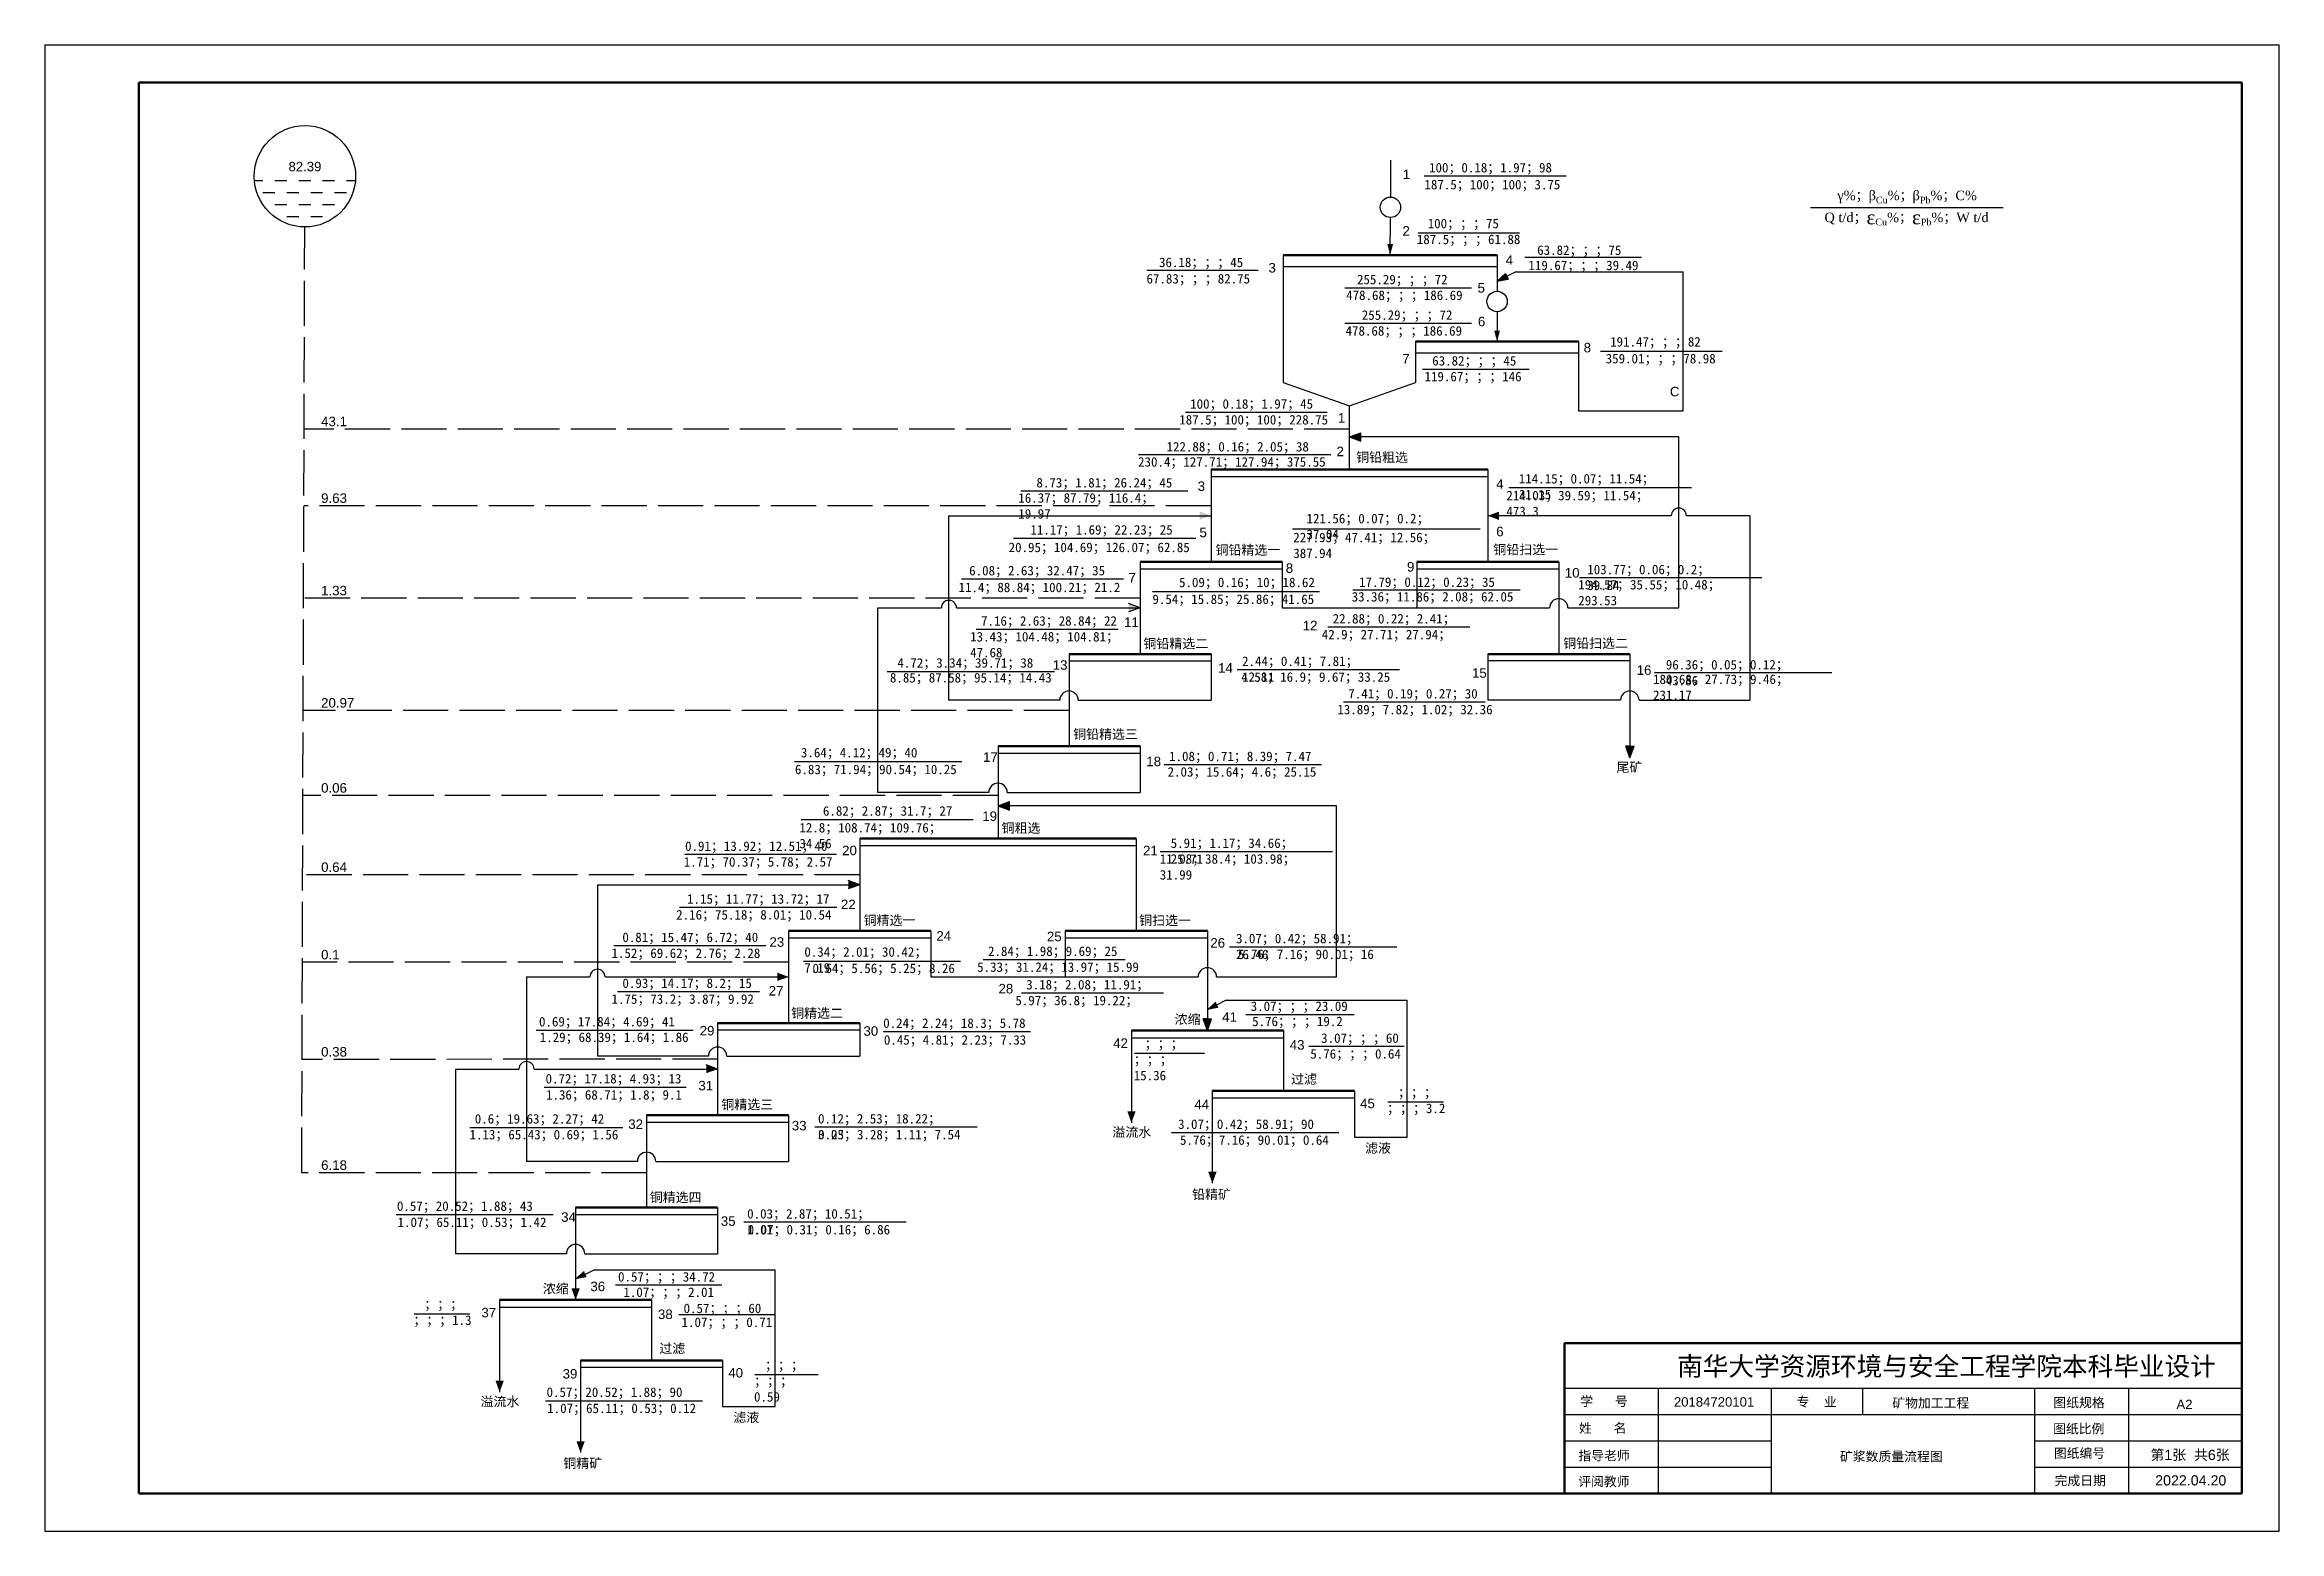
# Model space of a CAD drawing. Header units: millimetres. Extents: x 2644 to 3238, y 1610 to 2005.
import ezdxf

# ---------------------------------------------------------------- set-up
doc = ezdxf.new("R2010")
doc.units = ezdxf.units.MM
doc.linetypes.add('ACAD_ISO02W100', pattern=[15, 12, -3])
for name, color, linetype in [('数据', 7, 'Continuous'), ('标题栏', 7, 'Continuous'), ('流程图', 7, 'Continuous'), ('补加水', 7, 'Continuous')]:
    doc.layers.add(name, color=color, linetype=linetype)
doc.styles.get("Standard").update_dxf_attribs({"font": 'arial.ttf'})

msp = doc.modelspace()

# ---------------------------------------------------------------- hatches: boundary and pattern name
at = {"layer": '流程图'}
h = msp.add_hatch(color=256, dxfattribs=at)
h.dxf.hatch_style = 1
h.paths.add_polyline_path([(3001.57, 1951.61), (3000.81, 1951.61), (3001.57, 1948.7)])
h.paths.add_polyline_path([(3001.57, 1948.7), (3002.34, 1951.61), (3001.57, 1951.61)])
h = msp.add_hatch(color=256, dxfattribs=at)
h.dxf.hatch_style = 1
h.paths.add_polyline_path([(3032.24, 1943.76), (3029.98, 1941.77), (3032.58, 1943.07)])
h.paths.add_polyline_path([(3032.58, 1943.07), (3029.98, 1941.77), (3032.94, 1942.32)])
h = msp.add_hatch(color=256, dxfattribs=at)
h.dxf.hatch_style = 1
h.paths.add_polyline_path([(3029.98, 1928.62), (3029.22, 1928.62), (3029.98, 1925.7)])
h.paths.add_polyline_path([(3030.75, 1928.61), (3029.98, 1928.62), (3029.98, 1925.7)])
h = msp.add_hatch(color=256, dxfattribs=at)
h.dxf.hatch_style = 1
h.paths.add_polyline_path([(2993.76, 1901.48), (2990.73, 1900.41), (2993.76, 1900.41)])
h.paths.add_polyline_path([(2993.76, 1900.41), (2990.73, 1900.41), (2993.76, 1899.26)])
h = msp.add_hatch(color=256, dxfattribs=at)
h.dxf.hatch_style = 1
h.paths.add_polyline_path([(2932.05, 1856.07), (2932.05, 1854.93), (2935.08, 1854.93)])
h.paths.add_polyline_path([(2935.08, 1854.93), (2932.05, 1854.93), (2932.05, 1853.86)])
h.paths.add_polyline_path([(2950.93, 1880.59), (2950.93, 1879.44), (2953.96, 1879.44)])
h.paths.add_polyline_path([(2953.96, 1879.44), (2950.93, 1879.44), (2950.93, 1878.37)])
h = msp.add_hatch(color=256, dxfattribs=at)
h.dxf.hatch_style = 1
h.paths.add_polyline_path([(3030.53, 1880.52), (3027.5, 1879.44), (3030.53, 1879.44)])
h.paths.add_polyline_path([(3030.53, 1879.44), (3027.5, 1879.44), (3030.53, 1878.3)])
h = msp.add_hatch(dxfattribs=at)
h.set_pattern_fill('ANGLE', color=256, scale=1.346778)
h.set_pattern_definition([(0, (-970.7325, -737.176), (0, 9.407244), [6.841632, -2.565612]), (90, (-970.7325, -737.176), (-9.407244, 6e-16), [6.841632, -2.565612])])
h.paths.add_polyline_path([(3065.26, 1815.13), (3066.4, 1818.17), (3065.26, 1818.17), (3064.18, 1818.17)])
h = msp.add_hatch(color=256, dxfattribs=at)
h.dxf.hatch_style = 1
h.paths.add_polyline_path([(3066.4, 1818.17), (3065.26, 1818.17), (3064.18, 1818.17), (3065.26, 1815.13)])
h = msp.add_hatch(color=256, dxfattribs=at)
h.dxf.hatch_style = 1
h.paths.add_polyline_path([(2900.35, 1803.46), (2897.32, 1802.36), (2900.35, 1802.36)])
h.paths.add_polyline_path([(2900.35, 1802.36), (2897.32, 1802.36), (2900.35, 1801.22)])
h = msp.add_hatch(color=256, dxfattribs=at)
h.dxf.hatch_style = 1
h.paths.add_polyline_path([(2860.55, 1781.4), (2857.52, 1781.4), (2857.52, 1780.32)])
h.paths.add_polyline_path([(2857.52, 1782.54), (2857.52, 1781.4), (2860.55, 1781.4)])
h = msp.add_hatch(color=256, dxfattribs=at)
h.dxf.hatch_style = 1
h.paths.add_polyline_path([(2838.64, 1758.03), (2838.64, 1756.89), (2841.67, 1756.89)])
h.paths.add_polyline_path([(2841.67, 1756.89), (2838.64, 1756.89), (2838.64, 1755.81)])
h = msp.add_hatch(color=256, dxfattribs=at)
h.dxf.hatch_style = 1
h.paths.add_polyline_path([(2955.23, 1750.16), (2952.97, 1748.16), (2955.56, 1749.46)])
h.paths.add_polyline_path([(2955.56, 1749.46), (2952.97, 1748.16), (2955.93, 1748.72)])
h = msp.add_hatch(dxfattribs=at)
h.set_pattern_fill('ANGLE', color=256, scale=1.010514)
h.set_pattern_definition([(0, (-130.932, -126.607), (0, 7.058443), [5.133413, -1.92503]), (90, (-130.932, -126.607), (-7.058443, 4e-16), [5.133413, -1.92503])])
h.paths.add_polyline_path([(2951.89, 1745.71), (2952.97, 1742.68), (2954.11, 1745.71), (2952.97, 1745.71)])
h = msp.add_hatch(color=256, dxfattribs=at)
h.dxf.hatch_style = 1
h.paths.add_polyline_path([(2954.11, 1745.71), (2952.97, 1745.71), (2951.89, 1745.71), (2952.97, 1742.68)])
h = msp.add_hatch(color=256, dxfattribs=at)
h.dxf.hatch_style = 1
h.paths.add_polyline_path([(2954.11, 1745.71), (2952.97, 1745.71), (2951.89, 1745.71), (2952.97, 1742.68)])
h = msp.add_hatch(color=256, dxfattribs=at)
h.dxf.hatch_style = 1
h.paths.add_polyline_path([(2819.76, 1733.52), (2819.76, 1732.38), (2822.79, 1732.38)])
h.paths.add_polyline_path([(2822.79, 1732.38), (2819.76, 1732.38), (2819.76, 1731.3)])
h = msp.add_hatch(color=256, dxfattribs=at)
h.dxf.hatch_style = 1
h.paths.add_polyline_path([(2933.91, 1721.2), (2932.77, 1721.2), (2931.69, 1721.2), (2932.77, 1718.16)])
h = msp.add_hatch(color=256, dxfattribs=at)
h.dxf.hatch_style = 1
h.paths.add_polyline_path([(2955.43, 1705.1), (2954.29, 1705.1), (2953.21, 1705.1), (2954.29, 1702.07)])
h = msp.add_hatch(color=256, dxfattribs=at)
h.dxf.hatch_style = 1
h.paths.add_polyline_path([(2787.29, 1678.58), (2785.03, 1676.59), (2787.62, 1677.89)])
h.paths.add_polyline_path([(2787.62, 1677.89), (2785.03, 1676.59), (2787.99, 1677.14)])
h = msp.add_hatch(color=256, dxfattribs=at)
h.dxf.hatch_style = 1
h.paths.add_polyline_path([(2786.17, 1674.13), (2785.03, 1674.13), (2783.95, 1674.13), (2785.03, 1671.1)])
h = msp.add_hatch(color=256, dxfattribs=at)
h.dxf.hatch_style = 1
h.paths.add_polyline_path([(2765.97, 1649.62), (2764.82, 1649.62), (2763.75, 1649.62), (2764.82, 1646.59)])
h = msp.add_hatch(color=256, dxfattribs=at)
h.dxf.hatch_style = 1
h.paths.add_polyline_path([(2787.49, 1633.52), (2786.35, 1633.52), (2785.27, 1633.52), (2786.35, 1630.49)])
at = {"layer": '补加水'}
h = msp.add_hatch(dxfattribs=at)
h.set_pattern_fill('DASH', color=256)
h.paths.add_polyline_path([(2726.55, 1969.33), (2699.62, 1969.33, 0.977998)])

# ---------------------------------------------------------------- linework, layer by layer
for p, q in [((2643.91, 2004.59), (2643.91, 1609.59)), ((2643.91, 2004.59), (3237.91, 2004.59)), ((3237.91, 1609.59), (3237.91, 2004.59)), ((3047.91, 1647.59), (3227.91, 1647.59)), ((3072.91, 1619.59), (3072.91, 1647.59)), ((3102.91, 1619.59), (3102.91, 1647.59)), ((3127.23, 1640.59), (3127.23, 1647.59)), ((3172.91, 1619.59), (3172.91, 1647.59)), ((3197.9, 1619.59), (3197.9, 1647.59)), ((3047.91, 1640.59), (3227.91, 1640.59)), ((3047.91, 1633.59), (3102.91, 1633.59)), ((3172.91, 1633.59), (3227.91, 1633.59)), ((3047.91, 1626.59), (3102.91, 1626.59)), ((3172.91, 1626.59), (3227.91, 1626.59)), ((3227.91, 1619.59), (3047.91, 1619.59)), ((2643.91, 1609.59), (3237.91, 1609.59))]:
    msp.add_line(p, q)
at = {"lineweight": 50}
for p, q in [((2668.91, 1619.59), (2668.91, 1994.59)), ((2668.91, 1994.59), (3227.91, 1994.59)), ((3227.91, 1619.59), (3227.91, 1994.59)), ((3047.91, 1659.59), (3227.91, 1659.59)), ((3047.91, 1659.59), (3047.91, 1619.59)), ((2668.91, 1619.59), (3227.91, 1619.59))]:
    msp.add_line(p, q, dxfattribs=at)
at = {"layer": '数据'}
for p, q in [((3010.62, 1969.73), (3048.33, 1969.73)), ((3113.29, 1961.3), (3164.47, 1961.3)), ((3008.99, 1954.6), (3035.92, 1954.6)), ((2936.84, 1944.7), (2966.47, 1944.7)), ((3037.39, 1948.1), (3068.36, 1948.1)), ((2989.49, 1940.01), (3023.15, 1940.01)), ((2989.48, 1930.56), (3023.15, 1930.56)), ((3057.48, 1923.18), (3089.81, 1923.18)), ((3010.19, 1918.41), (3038.47, 1918.41)), ((2947.12, 1906.94), (2984.83, 1906.94)), ((2934.64, 1895.66), (2985.82, 1895.66)), ((2903.38, 1886.09), (2947.82, 1886.09)), ((3033.13, 1886.94), (3081.62, 1886.94)), ((2901.4, 1873.43), (2949.88, 1873.43)), ((2975.63, 1875.94), (3025.46, 1875.94)), ((2887.59, 1862.65), (2930.68, 1862.65)), ((2938.38, 1859.26), (2982.82, 1859.26)), ((2991.65, 1859.74), (3036.1, 1859.74)), ((3051.89, 1863.03), (3100.38, 1863.03)), ((2891.54, 1849.29), (2929.25, 1849.29)), ((2985.01, 1849.87), (3022.72, 1849.87)), ((2867.87, 1838), (2912.31, 1838)), ((2960.92, 1838.58), (3004.02, 1838.58)), ((3071.86, 1837.79), (3118.99, 1837.79)), ((2989.15, 1829.94), (3026.86, 1829.94)), ((2843.26, 1814.16), (2887.71, 1814.16)), ((2941.53, 1813.3), (2983.28, 1813.3)), ((2844.96, 1798.71), (2890.75, 1798.71)), ((2814.04, 1789.47), (2854.41, 1789.47)), ((2940.47, 1790.24), (2986.26, 1790.24)), ((2812.7, 1775.41), (2854.45, 1775.41)), ((2795.23, 1765.21), (2835.63, 1765.21)), ((2958.88, 1764.9), (3003.32, 1764.9)), ((2845.63, 1761.05), (2887.38, 1761.05)), ((2893.39, 1761.52), (2931.1, 1761.52)), ((2796.21, 1753.01), (2833.92, 1753.01)), ((2903.56, 1752.64), (2941.27, 1752.64)), ((2963.21, 1746.9), (2992, 1746.9)), ((2774.55, 1742.75), (2816.3, 1742.75)), ((2866.87, 1742.42), (2905.93, 1742.42)), ((2933.63, 1736.64), (2952.25, 1736.64)), ((2979.94, 1738.53), (3005.31, 1738.53)), ((2776.72, 1727.57), (2814.43, 1727.57)), ((3000.96, 1723.69), (3015.77, 1723.69)), ((2756.88, 1716.91), (2797.55, 1716.91)), ((2848.64, 1717.09), (2891.74, 1717.09)), ((2943.48, 1715.56), (2987.93, 1715.56)), ((2737.3, 1693.72), (2779.05, 1693.72)), ((2829.8, 1691.82), (2872.9, 1691.82)), ((2795.61, 1675.07), (2823.89, 1675.07)), ((2742.12, 1667.41), (2756.93, 1667.41)), ((2812.47, 1667.19), (2838.06, 1667.19)), ((2832.7, 1651.25), (2849.53, 1651.25)), ((2777.06, 1644.27), (2818.81, 1644.27))]:
    msp.add_line(p, q, dxfattribs=at)
at = {"layer": '流程图'}
for p, q in [((3001.64, 1973.93), (3001.64, 1964.09)), ((3001.57, 1948.7), (3001.62, 1958.67)), ((2973.16, 1948.7), (2973.16, 1914.84)), ((3029.98, 1948.7), (3029.98, 1939.06)), ((2973.16, 1945.68), (3029.98, 1945.68)), ((3035, 1944.28), (3029.98, 1941.77)), ((3029.98, 1941.77), (3032.24, 1943.76)), ((3032.24, 1943.76), (3032.94, 1942.32)), ((3035, 1944.28), (3079.46, 1944.28)), ((3079.46, 1907.32), (3079.46, 1944.28)), ((3029.98, 1941.77), (3032.94, 1942.32)), ((3029.98, 1933.63), (3029.98, 1925.7)), ((3008.3, 1925.7), (3008.3, 1914.84)), ((3051.66, 1925.7), (3051.66, 1907.32)), ((3008.3, 1922.69), (3051.66, 1922.69)), ((2973.16, 1914.84), (2990.73, 1908.66)), ((2990.73, 1908.66), (3008.3, 1914.84)), ((2990.73, 1891.7), (2990.73, 1908.66)), ((3051.66, 1907.32), (3079.46, 1907.32)), ((2990.73, 1900.41), (2993.76, 1901.48)), ((2993.76, 1899.26), (2993.76, 1901.48)), ((3078.29, 1900.41), (2990.73, 1900.41)), ((2990.73, 1900.41), (2993.76, 1899.26)), ((3078.29, 1854.93), (3078.29, 1900.41)), ((2953.96, 1891.7), (2953.96, 1867.19)), ((2953.96, 1889.86), (3027.5, 1889.86)), ((3027.5, 1891.7), (3027.5, 1867.19)), ((2884.28, 1879.44), (2953.96, 1879.44)), ((2884.28, 1830.42), (2884.28, 1879.44)), ((3076.27, 1879.44), (3027.5, 1879.44)), ((3097.18, 1879.44), (3080.31, 1879.44)), ((3097.18, 1879.44), (3097.18, 1830.42)), ((2935.08, 1867.19), (2935.08, 1842.68)), ((2935.08, 1865.35), (2972.84, 1865.35)), ((2972.84, 1867.19), (2972.84, 1854.93)), ((3008.61, 1867.19), (3008.61, 1854.93)), ((3008.61, 1865.35), (3046.38, 1865.35)), ((3046.38, 1867.19), (3046.38, 1842.68)), ((2865.4, 1854.93), (2882.26, 1854.93)), ((2865.4, 1805.91), (2865.4, 1854.93)), ((2886.3, 1854.93), (2935.08, 1854.93)), ((2935.08, 1854.93), (2932.05, 1856.07)), ((2935.08, 1854.93), (2932.05, 1853.86)), ((2972.84, 1854.93), (3043.93, 1854.93)), ((3048.83, 1854.93), (3078.29, 1854.93)), ((2916.2, 1842.68), (2916.2, 1818.17)), ((2953.96, 1842.68), (2953.96, 1830.42)), ((3027.5, 1842.68), (3027.5, 1830.42)), ((3065.26, 1842.68), (3065.26, 1818.17)), ((2916.2, 1840.84), (2953.96, 1840.84)), ((3065.26, 1840.84), (3027.5, 1840.84)), ((2913.75, 1830.42), (2884.28, 1830.42)), ((2918.65, 1830.42), (2953.96, 1830.42)), ((3062.81, 1830.42), (3027.5, 1830.42)), ((3067.71, 1830.42), (3097.18, 1830.42)), ((2897.32, 1818.17), (2897.32, 1793.65)), ((2935.08, 1818.17), (2935.08, 1805.91)), ((3065.26, 1818.17), (3064.18, 1818.17)), ((3065.26, 1815.13), (3064.18, 1818.17)), ((3065.26, 1815.13), (3066.4, 1818.17)), ((3065.26, 1818.17), (3066.4, 1818.17)), ((2897.32, 1816.33), (2935.08, 1816.33)), ((2894.87, 1805.91), (2865.4, 1805.91)), ((2899.77, 1805.91), (2935.08, 1805.91)), ((2897.32, 1802.36), (2900.35, 1803.46)), ((2987.28, 1802.36), (2897.32, 1802.36)), ((2897.32, 1802.36), (2900.35, 1801.22)), ((2900.35, 1801.22), (2900.35, 1803.46)), ((2987.28, 1756.89), (2987.28, 1802.36)), ((2860.55, 1793.65), (2860.55, 1769.14)), ((2860.55, 1791.82), (2934.09, 1791.82)), ((2934.09, 1793.65), (2934.09, 1769.14)), ((2860.55, 1781.4), (2857.52, 1782.54)), ((2790.87, 1781.4), (2860.55, 1781.4)), ((2790.87, 1781.4), (2790.87, 1735.81)), ((2860.55, 1781.4), (2857.52, 1780.32)), ((2841.67, 1769.14), (2841.67, 1744.63)), ((2841.67, 1767.3), (2879.43, 1767.3)), ((2879.43, 1769.14), (2879.43, 1756.89)), ((2915.2, 1769.14), (2915.2, 1756.89)), ((2915.2, 1767.3), (2952.97, 1767.3)), ((2952.97, 1769.14), (2952.97, 1745.71)), ((2771.99, 1756.89), (2788.85, 1756.89)), ((2771.99, 1756.89), (2771.99, 1707.86)), ((2792.89, 1756.89), (2841.67, 1756.89)), ((2879.43, 1756.89), (2950.52, 1756.89)), ((2955.42, 1756.89), (2987.28, 1756.89)), ((2957.99, 1750.68), (2952.97, 1748.16)), ((2952.97, 1748.16), (2955.23, 1750.16)), ((2957.99, 1750.68), (3006.07, 1750.68)), ((3006.07, 1714.32), (3006.07, 1750.68)), ((2822.79, 1744.63), (2822.79, 1720.12)), ((2822.79, 1742.79), (2860.55, 1742.79)), ((2860.55, 1744.63), (2860.55, 1735.81)), ((2932.77, 1742.68), (2932.77, 1718.16)), ((2932.77, 1740.68), (2973.17, 1740.68)), ((2952.97, 1745.71), (2951.89, 1745.71)), ((2952.97, 1742.68), (2951.89, 1745.71)), ((2952.97, 1742.68), (2954.11, 1745.71)), ((2952.97, 1745.71), (2954.11, 1745.71)), ((2973.17, 1742.68), (2973.17, 1726.72)), ((2820.34, 1735.81), (2790.87, 1735.81)), ((2825.24, 1735.81), (2860.55, 1735.81)), ((2753.11, 1732.38), (2769.97, 1732.38)), ((2753.11, 1732.38), (2753.11, 1683.35)), ((2774.01, 1732.38), (2822.79, 1732.38)), ((2822.79, 1732.38), (2819.76, 1733.52)), ((2954.29, 1726.58), (2954.29, 1702.07)), ((2954.29, 1724.74), (2992.05, 1724.74)), ((2992.05, 1726.58), (2992.05, 1714.32)), ((2803.91, 1720.12), (2803.91, 1695.61)), ((2803.91, 1718.28), (2841.67, 1718.28)), ((2841.67, 1720.12), (2841.67, 1707.86)), ((2992.05, 1714.32), (3006.07, 1714.32)), ((2801.46, 1707.86), (2771.99, 1707.86)), ((2806.36, 1707.86), (2841.67, 1707.86)), ((2785.03, 1695.61), (2785.03, 1671.1)), ((2785.03, 1693.77), (2822.79, 1693.77)), ((2822.79, 1695.61), (2822.79, 1683.35)), ((2782.58, 1683.35), (2753.11, 1683.35)), ((2787.48, 1683.35), (2822.79, 1683.35)), ((2790.05, 1679.1), (2785.03, 1676.59)), ((2785.03, 1676.59), (2787.29, 1678.58)), ((2790.05, 1679.1), (2838.13, 1679.1)), ((2838.13, 1642.75), (2838.13, 1679.1)), ((2764.82, 1671.1), (2764.82, 1646.59)), ((2805.23, 1671.1), (2805.23, 1655.14)), ((2764.82, 1669.1), (2805.23, 1669.1)), ((2786.35, 1655), (2786.35, 1630.49)), ((2786.35, 1653.16), (2824.11, 1653.16)), ((2824.11, 1655), (2824.11, 1642.75)), ((2824.11, 1642.75), (2838.13, 1642.75))]:
    msp.add_line(p, q, dxfattribs=at)
at = {"layer": '流程图', "lineweight": 50}
for p, q in [((2973.16, 1948.7), (3029.98, 1948.7)), ((3008.3, 1925.7), (3051.66, 1925.7)), ((2953.96, 1891.7), (3027.5, 1891.7)), ((2935.08, 1867.19), (2972.84, 1867.19)), ((3008.61, 1867.19), (3046.38, 1867.19)), ((2916.2, 1842.68), (2953.96, 1842.68)), ((3065.26, 1842.68), (3027.5, 1842.68)), ((2897.32, 1818.17), (2935.08, 1818.17)), ((2860.55, 1793.65), (2934.09, 1793.65)), ((2841.67, 1769.14), (2879.43, 1769.14)), ((2915.2, 1769.14), (2952.97, 1769.14)), ((2822.79, 1744.63), (2860.55, 1744.63)), ((2932.77, 1742.68), (2973.17, 1742.68)), ((2954.29, 1726.58), (2992.05, 1726.58)), ((2803.91, 1720.12), (2841.67, 1720.12)), ((2785.03, 1695.61), (2822.79, 1695.61)), ((2764.82, 1671.1), (2805.23, 1671.1)), ((2786.35, 1655), (2824.11, 1655))]:
    msp.add_line(p, q, dxfattribs=at)
at = {"layer": '流程图'}
for centre in [(3001.64, 1961.38), (3029.98, 1936.35)]:
    msp.add_circle(centre, 2.71, dxfattribs=at)
for centre, radius, start in [((3078.29, 1879.44), 2.02, 0), ((2884.28, 1854.93), 2.02, 360), ((3046.38, 1854.93), 2.45, 0), ((2916.2, 1830.42), 2.45, 0), ((3065.26, 1830.42), 2.45, 0), ((2897.32, 1805.91), 2.45, 0), ((2790.87, 1756.89), 2.02, 0), ((2952.97, 1756.89), 2.45, 0), ((2822.79, 1735.81), 2.45, 0), ((2771.99, 1732.38), 2.02, 0), ((2803.91, 1707.86), 2.45, 0), ((2785.03, 1683.35), 2.45, 0)]:
    msp.add_arc(centre, radius, start, 180, dxfattribs=at)
at = {"layer": '补加水', "linetype": 'ACAD_ISO02W100'}
for p, q in [((2712.23, 1704.85), (2713.04, 1956.17)), ((2990.73, 1902.46), (2713.09, 1902.46)), ((2953.96, 1882.08), (2712.83, 1882.08)), ((2935.08, 1857.55), (2712.75, 1857.51)), ((2916.2, 1827.69), (2712.65, 1827.69)), ((2897.32, 1805.09), (2712.57, 1805.09)), ((2860.55, 1784.03), (2712.5, 1784.03)), ((2841.67, 1760.78), (2712.42, 1760.78)), ((2822.79, 1735.04), (2712.34, 1734.96)), ((2803.91, 1704.87), (2712.23, 1704.85))]:
    msp.add_line(p, q, dxfattribs=at)
at = {"layer": '补加水'}
msp.add_circle((2713.09, 1969.63), 13.47, dxfattribs=at)

# ---------------------------------------------------------------- texts
at = {"layer": '数据', "attachment_point": 1}
for s, width, heights, insert, char_height in [('\\A1;{\\fSimSun|b0|i0|c134|p34;100；0.18；1.97；98}', 35.8939, [0], (3011.9, 1973.18), 2.5263), ('1', 2.9446, [0], (3004.92, 1971.42), 2.53), ('\\A1;{\\fSimSun|b0|i0|c134|p34;187.5；100；100\\H0.99998x;；3.75}', 37.9471, [0], (3010.68, 1968.68), 2.5263), ('\\A1;{\\fTimes New Roman|b0|i0|c0|p18;γ%\\fSimSun|b0|i0|c134|p34;；\\fTimes New Roman|b0|i0|c0|p18;β\\H0.7x;\\S^ Cu;\\H1.42857x;%\\fSimSun|b0|i0|c134|p34;；\\fTimes New Roman|b0|i0|c0|p18;β\\H0.7x;\\S^ Pb;\\H1.42857x;%\\fSimSun|b0|i0|c134|p34;；\\fTimes New Roman|b0|i0|c0|p18;C%}', 35.8939, [0], (3120.43, 1965.81), 2.52629), ('2', 2.9446, [0], (3004.84, 1956.38), 2.53), ('\\A1;{\\fSimSun|b0|i0|c134|p34;100；；；75}', 35.8939, [0], (3011.54, 1958.35), 2.5263), ('\\A1;{\\fTimes New Roman|b0|i0|c0|p18;Q t/d\\fSimSun|b0|i0|c134|p34;；\\fTimes New Roman|b0|i0|c0|p18;\\H1.45833x;ε\\H0.48x;\\S^ Cu;\\H1.42857x;%\\fSimSun|b0|i0|c134|p34;；\\fTimes New Roman|b0|i0|c0|p18;\\H1.45833x;ε\\H0.48x;\\S^ Pb;\\H1.42855x;%\\fSimSun|b0|i0|c134|p34;；\\fTimes New Roman|b0|i0|c0|p18;\\H1.00001x;W t/d}', 52.8791, [0], (3117.01, 1960.55), 2.52629), ('\\A1;{\\fSimSun|b0|i0|c134|p34;187.5；；\\H0.99998x;；61.88}', 41.1468, [2.85], (3008.65, 1954.14), 2.5263), ('4', 2.9446, [0], (3032.28, 1948.64), 2.53), ('\\A1;{\\fSimSun|b0|i0|c134|p34;63.82；；；75}', 35.8939, [0], (3040.65, 1951.27), 2.5263), ('\\A1;{\\fSimSun|b0|i0|c134|p34;67.83；；\\H0.99998x;；82.75}', 28.2207, [2.85], (2936.8, 1943.67), 2.5263), ('\\A1;{\\fSimSun|b0|i0|c134|p34;36.18；；；45}', 23.5361, [0], (2940.12, 1948.02), 2.5263), ('3', 2.9446, [0], (2969.22, 1946.58), 2.53), ('\\A1;{\\fSimSun|b0|i0|c134|p34;255.29；；；72}', 35.8939, [0], (2992.75, 1943.47), 2.5263), ('\\A1;{\\fSimSun|b0|i0|c134|p34;119.67；；\\H0.99998x;；39.49}', 41.1468, [2.85], (3038.33, 1947.21), 2.5263), ('\\A1;{\\fSimSun|b0|i0|c134|p34;478.68；；\\H0.99998x;；186.69}', 41.1468, [2.85], (2989.86, 1939.27), 2.5263), ('5', 2.9446, [0], (3024.8, 1941.25), 2.53), ('\\A1;{\\fSimSun|b0|i0|c134|p34;255.29；；；72}', 35.8939, [0], (2994.02, 1934.02), 2.5263), ('6', 2.9446, [0], (3024.88, 1932.3), 2.53), ('\\A1;{\\fSimSun|b0|i0|c134|p34;478.68；；\\H0.99998x;；186.69}', 41.1468, [2.85], (2989.71, 1929.81), 2.5263), ('8', 2.9446, [0], (3053, 1925.37), 2.53), ('\\A1;{\\fSimSun|b0|i0|c134|p34;191.47；；；82}', 35.8939, [0], (3060.04, 1926.92), 2.5263), ('7', 2.9446, [0], (3004.76, 1922.38), 2.53), ('\\A1;{\\fSimSun|b0|i0|c134|p34;63.82；；；45}', 35.8939, [0], (3012.74, 1921.87), 2.5263), ('\\A1;{\\fSimSun|b0|i0|c134|p34;359.01；；\\H0.99998x;；78.98}', 41.1468, [2.85], (3058.85, 1922.44), 2.5263), ('\\A1;{\\fSimSun|b0|i0|c134|p34;119.67；；\\H0.99998x;；146}', 41.1468, [2.85], (3010.7, 1917.67), 2.5263), ('\\A1;{\\fSimSun|b0|i0|c134|p34;100；0.18；1.97；45}', 35.8939, [0], (2948.4, 1910.4), 2.5263), ('\\A1;{\\fSimSun|b0|i0|c134|p34;187.5；100；100\\H0.99998x;；228.75}', 41.1468, [2.85], (2945.5, 1906.2), 2.5263), ('1', 2.9446, [0], (2987.68, 1906.7), 2.53), ('\\A1;{\\fSimSun|b0|i0|c134|p34;230.4；127.71；127.94\\H0.99998x;；375.55}', 50.6815, [2.85], (2934.55, 1895), 2.5263), ('\\A1;{\\fSimSun|b0|i0|c134|p34;122.88；0.16；2.05；38}', 35.8939, [0], (2942.12, 1899.03), 2.5263), ('2', 2.9446, [0], (2987.3, 1897.78), 2.53), ('\\A1;{\\fSimSun|b0|i0|c134|p34;8.73；1.81；26.24；45}', 35.8939, [0], (2907.54, 1889.47), 2.5263), ('4', 2.9446, [0], (3029.75, 1889.13), 2.53), ('\\A1;{\\fSimSun|b0|i0|c134|p34;114.15；0.07；11.54；31.15}', 40.2032, [0], (3035.76, 1890.53), 2.5263), ('\\A1;{\\fSimSun|b0|i0|c134|p34;16.37；87.79；116.4\\H0.99998x;；19.97}', 41.1468, [2.85], (2902.72, 1885.42), 2.5263), ('3', 2.9446, [0], (2950.39, 1888.57), 2.53), ('\\A1;{\\fSimSun|b0|i0|c134|p34;214.03；39.59；11.54\\H0.99998x;；473.3}', 41.1468, [2.85], (3032.46, 1886.06), 2.5263), ('\\A1;{\\fSimSun|b0|i0|c134|p34;121.56；0.07；0.2；37.04}', 35.8939, [0], (2979.33, 1879.94), 2.5263), ('\\A1;{\\fSimSun|b0|i0|c134|p34;20.95；104.69；126.07\\H0.99998x;；62.85}', 49.2843, [2.85], (2900.15, 1872.29), 2.5263), ('\\A1;{\\fSimSun|b0|i0|c134|p34;11.17；1.69；22.23；25}', 35.8939, [0], (2905.93, 1876.96), 2.5263), ('5', 2.9446, [0], (2950.87, 1876.25), 2.53), ('\\A1;{\\fSimSun|b0|i0|c134|p34;227.93；47.41；12.56\\H0.99998x;；387.94}', 41.1468, [2.85], (2975.81, 1874.93), 2.5263), ('6', 2.9446, [0], (3029.75, 1876.5), 2.53), ('\\A1;{\\fSimSun|b0|i0|c134|p34;6.08；2.63；32.47；35}', 35.8939, [0], (2889.66, 1866.11), 2.5263), ('8', 2.9446, [0], (2973.81, 1866.77), 2.53), ('9', 2.9446, [0], (3006.04, 1867.14), 2.53), ('10', 2.9446, [0], (3047.99, 1865.53), 2.526), ('\\A1;{\\fSimSun|b0|i0|c134|p34;103.77；0.06；0.2；39.84}', 35.8939, [0], (3053.96, 1866.41), 2.5263), ('\\A1;{\\fSimSun|b0|i0|c134|p34;11.4；88.84；100.21\\H0.99998x;；21.2}', 41.1468, [2.85], (2886.83, 1861.66), 2.5263), ('7', 2.9446, [2.34], (2932, 1864.19), 2.53), ('\\A1;{\\fSimSun|b0|i0|c134|p34;5.09；0.16；10；18.62}', 35.8939, [0], (2945.44, 1862.99), 2.5263), ('\\A1;{\\fSimSun|b0|i0|c134|p34;17.79；0.12；0.23；35}', 35.8939, [0], (2993.3, 1863.05), 2.5263), ('\\A1;{\\fSimSun|b0|i0|c134|p34;194.57；35.55；10.48\\H0.99998x;；293.53}', 41.1468, [2.85], (3051.57, 1862.38), 2.5263), ('\\A1;{\\fSimSun|b0|i0|c134|p34;9.54；15.85；25.86\\H0.99998x;；41.65}', 41.1468, [2.85], (2938.37, 1858.51), 2.5263), ('\\A1;{\\fSimSun|b0|i0|c134|p34;22.88；0.22；2.41；}', 35.8939, [0], (2986.28, 1853.33), 2.5263), ('\\A1;{\\fSimSun|b0|i0|c134|p34;33.36；11.86；2.08\\H0.99998x;；62.05}', 41.1468, [2.85], (2991.33, 1859.17), 2.5263), ('\\A1;{\\fSimSun|b0|i0|c134|p34;13.43；104.48；104.81\\H0.99998x;；47.68}', 41.1468, [2.85], (2889.92, 1848.55), 2.5263), ('\\A1;{\\fSimSun|b0|i0|c134|p34;7.16；2.63；28.84；22}', 35.8939, [0], (2892.82, 1852.75), 2.5263), ('11', 2.9446, [0], (2930.82, 1852.41), 2.526), ('12', 2.5263, [0], (2978.31, 1851.51), 2.526), ('\\A1;{\\fSimSun|b0|i0|c134|p34;42.9；27.71；27.94\\H0.99998x;；}', 41.1468, [2.85], (2983.39, 1849.13), 2.5263), ('\\A1;{\\fSimSun|b0|i0|c134|p34;4.72；3.34；39.71；38}', 35.8939, [0], (2870.58, 1841.59), 2.5263), ('\\A1;{\\fSimSun|b0|i0|c134|p34;2.44；0.41；7.81；12.11}', 35.8939, [0], (2962.2, 1842.04), 2.5263), ('\\A1;{\\fSimSun|b0|i0|c134|p34;8.85；87.58；95.14\\H0.99998x;；14.43}', 41.1468, [2.85], (2868.6, 1837.65), 2.5263), ('13', 2.9446, [0], (2911.87, 1841.03), 2.526), ('14', 2.9446, [0], (2955.83, 1840.26), 2.526), ('\\A1;{\\fSimSun|b0|i0|c134|p34;4.58；16.9；9.67\\H0.99998x;；33.25}', 41.1468, [2.85], (2962.01, 1837.84), 2.5263), ('15', 2.9446, [0], (3023.32, 1838.91), 2.526), ('16', 2.9446, [0], (3067.09, 1839.68), 2.526), ('\\A1;{\\fSimSun|b0|i0|c134|p34;180.68；27.73；9.46\\H0.99998x;；231.17}', 41.1468, [2.85], (3071.44, 1837.24), 2.5263), ('\\A1;{\\fSimSun|b0|i0|c134|p34;96.36；0.05；0.12；43.86}', 35.8939, [0], (3074.84, 1841.11), 2.5263), ('\\A1;{\\fSimSun|b0|i0|c134|p34;7.41；0.19；0.27；30}', 35.8939, [0], (2990.43, 1833.4), 2.5263), ('\\A1;{\\fSimSun|b0|i0|c134|p34;13.89；7.82；1.02\\H0.99998x;；32.36}', 41.1468, [2.85], (2987.53, 1829.2), 2.5263), ('\\A1;{\\fSimSun|b0|i0|c134|p34;3.64；4.12；49；40}', 35.8939, [0], (2844.93, 1817.75), 2.5263), ('\\A1;{\\fSimSun|b0|i0|c134|p34;6.83；71.94；90.54\\H0.99998x;；10.25}', 41.1468, [2.85], (2843.35, 1813.29), 2.5263), ('17', 2.9446, [0], (2893.35, 1816.56), 2.526), ('18', 2.9446, [0], (2936.74, 1815.41), 2.526), ('\\A1;{\\fSimSun|b0|i0|c134|p34;2.03；15.64；4.6\\H0.99998x;；25.15}', 41.1468, [2.85], (2942.4, 1812.64), 2.5263), ('\\A1;{\\fSimSun|b0|i0|c134|p34;1.08；0.71；8.39；7.47}', 35.8939, [0], (2942.81, 1816.76), 2.5263), ('\\A1;{\\fSimSun|b0|i0|c134|p34;6.82；2.87；31.7；27}', 35.8939, [0], (2850.78, 1802.25), 2.5263), ('19', 4.667, [0], (2893.14, 1800.87), 2.526), ('\\A1;{\\fSimSun|b0|i0|c134|p34;12.8；108.74；109.76\\H0.99998x;；34.56}', 41.1468, [2.85], (2844.52, 1797.8), 2.5263), ('\\A1;{\\fSimSun|b0|i0|c134|p34;1.71；70.37；5.78\\H0.99998x;；2.57}', 41.1468, [2.85], (2813.77, 1788.72), 2.5263), ('\\A1;{\\fSimSun|b0|i0|c134|p34;0.91；13.92；12.51；40}', 35.8939, [0], (2814.14, 1792.9), 2.5263), ('20', 2.9446, [0], (2855.89, 1791.76), 2.526), ('21', 2.9446, [0], (2935.87, 1791.75), 2.526), ('\\A1;{\\fSimSun|b0|i0|c134|p34;11.08；38.4；103.98\\H0.99998x;；31.99}', 41.1468, [2.85], (2940.33, 1789.5), 2.5263), ('\\A1;{\\fSimSun|b0|i0|c134|p34;5.91；1.17；34.66；25.71}', 35.8939, [0], (2943.22, 1793.7), 2.5263), ('\\A1;{\\fSimSun|b0|i0|c134|p34;1.15；11.77；13.72；17}', 35.8939, [0], (2814.68, 1778.87), 2.5263), ('22', 3.9166, [0], (2855.57, 1777.42), 2.526), ('\\A1;{\\fSimSun|b0|i0|c134|p34;2.16；75.18；8.01\\H0.99998x;；10.54}', 41.1468, [2.85], (2811.78, 1774.67), 2.5263), ('\\A1;{\\fSimSun|b0|i0|c134|p34;1.52；69.62；2.76\\H0.99998x;；2.28}', 41.1468, [2.85], (2794.58, 1764.46), 2.5263), ('\\A1;{\\fSimSun|b0|i0|c134|p34;0.81；15.47；6.72；40}', 35.8939, [0], (2797.47, 1768.67), 2.5263), ('23', 2.9446, [0], (2836.56, 1767.42), 2.526), ('\\A1;{\\fSimSun|b0|i0|c134|p34;0.34；2.01；30.42；7.19}', 35.8939, [0], (2845.84, 1764.78), 2.5263), ('24', 2.9446, [0], (2880.94, 1769.06), 2.526), ('\\A1;{\\fSimSun|b0|i0|c134|p34;2.84；1.98；9.69；25}', 35.8939, [0], (2894.67, 1764.98), 2.5263), ('25', 2.9446, [0], (2910.32, 1768.89), 2.526), ('26', 2.9446, [0], (2953.76, 1767.2), 2.526), ('\\A1;{\\fSimSun|b0|i0|c134|p34;3.07；0.42；58.91；26.46}', 35.8939, [0], (2960.58, 1768.36), 2.5263), ('\\A1;{\\fSimSun|b0|i0|c134|p34;0.64；5.56；5.25\\H0.99998x;；8.26}', 41.1468, [2.85], (2848.02, 1760.44), 2.5263), ('\\A1;{\\fSimSun|b0|i0|c134|p34;5.33；31.24；13.97\\H0.99998x;；15.99}', 41.1468, [2.85], (2891.78, 1760.77), 2.5263), ('\\A1;{\\fSimSun|b0|i0|c134|p34;5.76；7.16；90.01\\H0.99998x;；16}', 41.1468, [2.85], (2961.1, 1764.16), 2.5263), ('\\A1;{\\fSimSun|b0|i0|c134|p34;0.93；14.17；8.2；15}', 35.8939, [0], (2797.49, 1756.47), 2.5263), ('27', 2.9446, [0], (2836.37, 1754.47), 2.526), ('28', 2.9446, [0], (2897.45, 1755.03), 2.526), ('\\A1;{\\fSimSun|b0|i0|c134|p34;3.18；2.08；11.91；}', 35.8939, [0], (2904.83, 1756.1), 2.5263), ('\\A1;{\\fSimSun|b0|i0|c134|p34;1.75；73.2；3.87\\H0.99998x;；9.92}', 41.1468, [2.85], (2794.59, 1752.27), 2.5263), ('\\A1;{\\fSimSun|b0|i0|c134|p34;5.97；36.8；19.22\\H0.99998x;；}', 41.1468, [2.85], (2901.94, 1751.9), 2.5263), ('41', 2.9446, [0], (2956.91, 1747.49), 2.526), ('\\A1;{\\fSimSun|b0|i0|c134|p34;3.07；；；23.09}', 35.8939, [0], (2964.49, 1750.36), 2.5263), ('\\A1;{\\fSimSun|b0|i0|c134|p34;0.69；17.84；4.69；41}', 35.8939, [0], (2775.31, 1746.26), 2.5263), ('\\A1;{\\fSimSun|b0|i0|c134|p34;1.29；68.39；1.64\\H0.99998x;；1.86}', 41.1468, [2.85], (2775.51, 1742.11), 2.5263), ('29', 2.9446, [0], (2818.02, 1743.87), 2.526), ('30', 2.9446, [0], (2861.56, 1743.78), 2.526), ('\\A1;{\\fSimSun|b0|i0|c134|p34;0.24；2.24；18.3；5.78}', 35.8939, [0], (2866.81, 1745.88), 2.5263), ('\\A1;{\\fSimSun|b0|i0|c134|p34;0.45；4.81；2.23\\H0.99998x;；7.33}', 41.1468, [2.85], (2866.99, 1741.41), 2.5263), ('42', 2.9446, [0], (2927.94, 1740.54), 2.526), ('\\A1;{\\fSimSun|b0|i0|c134|p34;5.76；；\\H0.99998x;；19.2}', 41.1468, [2.85], (2964.88, 1746.34), 2.5263), ('\\A1;{\\fSimSun|b0|i0|c134|p34;3.07；；；60}', 35.8939, [0], (2983.22, 1741.9), 2.5263), ('\\A1;{\\fSimSun|b0|i0|c134|p34;；；\\H0.99998x;；15.36}', 16.0798, [2.85], (2933.4, 1736.17), 2.5263), ('\\A1;{\\fSimSun|b0|i0|c134|p34;；；；}', 8.3147, [0], (2936.3, 1740.38), 2.5263), ('43', 2.9446, [0], (2974.87, 1740.09), 2.526), ('\\A1;{\\fSimSun|b0|i0|c134|p34;5.76；；\\H0.99998x;；0.64}', 41.1468, [2.85], (2980.33, 1737.69), 2.5263), ('\\A1;{\\fSimSun|b0|i0|c134|p34;0.72；17.18；4.93；13}', 35.8939, [0], (2777.05, 1731.11), 2.5263), ('31', 2.9446, [0], (2817.67, 1729.27), 2.526), ('\\A1;{\\fSimSun|b0|i0|c134|p34;1.36；68.71；1.8\\H0.99998x;；9.1}', 41.1468, [2.85], (2777.18, 1726.82), 2.5263), ('44', 2.9446, [0], (2949.52, 1724.27), 2.526), ('45', 2.9446, [0], (2993.57, 1724.54), 2.526), ('\\A1;{\\fSimSun|b0|i0|c134|p34;；；\\H0.99998x;；3.2}', 16.0798, [2.85], (3000.73, 1723.23), 2.5263), ('\\A1;{\\fSimSun|b0|i0|c134|p34;；；；}', 8.3147, [0], (3003.63, 1727.43), 2.5263), ('\\A1;{\\fSimSun|b0|i0|c134|p34;0.6；19.63；2.27；42}', 35.8939, [0], (2758.24, 1720.45), 2.5263), ('32', 2.9446, [0], (2799.04, 1719.02), 2.526), ('33', 2.9446, [0], (2842.51, 1718.63), 2.526), ('\\A1;{\\fSimSun|b0|i0|c134|p34;0.12；2.53；18.22；3.05}', 35.8939, [0], (2849.48, 1720.47), 2.5263), ('\\A1;{\\fSimSun|b0|i0|c134|p34;3.07；0.42；58.91；90}', 35.8939, [0], (2945.19, 1719.02), 2.5263), ('\\A1;{\\fSimSun|b0|i0|c134|p34;1.13；65.43；0.69\\H0.99998x;；1.56}', 41.1468, [2.85], (2756.84, 1716.25), 2.5263), ('\\A1;{\\fSimSun|b0|i0|c134|p34;0.23；3.28；1.11\\H0.99998x;；7.54}', 41.1468, [2.85], (2849.52, 1716.26), 2.5263), ('\\A1;{\\fSimSun|b0|i0|c134|p34;5.76；7.16；90.01\\H0.99998x;；0.64}', 41.1468, [2.85], (2945.7, 1714.81), 2.5263), ('\\A1;{\\fSimSun|b0|i0|c134|p34;0.57；20.52；1.88；43}', 35.8939, [0], (2737.55, 1697.26), 2.5263), ('\\A1;{\\fSimSun|b0|i0|c134|p34;1.07；65.11；0.53\\H0.99998x;；1.42}', 41.1468, [2.85], (2737.73, 1692.97), 2.5263), ('34', 2.9446, [0], (2781.2, 1694.35), 2.526), ('35', 5.4867, [0], (2823.64, 1693.28), 2.526), ('\\A1;{\\fSimSun|b0|i0|c134|p34;0.03；2.87；10.51；1.01}', 35.8939, [0], (2830.65, 1695.21), 2.5263), ('\\A1;{\\fSimSun|b0|i0|c134|p34;0.07；0.31；0.16\\H0.99998x;；6.86}', 41.1468, [2.85], (2830.79, 1691), 2.5263), ('36', 2.9446, [0], (2788.97, 1675.92), 2.526), ('\\A1;{\\fSimSun|b0|i0|c134|p34;0.57；；；34.72}', 27.1668, [0], (2796.32, 1678.48), 2.5263), ('\\A1;{\\fSimSun|b0|i0|c134|p34;；；；}', 8.3147, [0], (2744.79, 1671.14), 2.5263), ('\\A1;{\\fSimSun|b0|i0|c134|p34;1.07；；\\H0.99998x;；2.01}', 25.1471, [2.85], (2797.74, 1674.38), 2.5263), ('\\A1;{\\fSimSun|b0|i0|c134|p34;0.57；；；60}', 22.0058, [0], (2813.74, 1670.09), 2.5263), ('\\A1;{\\fSimSun|b0|i0|c134|p34;；；\\H0.99998x;；1.3}', 16.0798, [2.85], (2741.89, 1666.94), 2.5263), ('37', 2.9446, [0], (2760, 1668.96), 2.526), ('38', 2.9446, [0], (2806.93, 1668.51), 2.526), ('\\A1;{\\fSimSun|b0|i0|c134|p34;1.07；；\\H0.99998x;；0.71}', 24.6267, [2.85], (2813.2, 1666.39), 2.5263), ('39', 2.9446, [0], (2781.58, 1652.7), 2.526), ('40', 2.9446, [0], (2825.63, 1652.97), 2.526), ('\\A1;{\\fSimSun|b0|i0|c134|p34;；；；}', 8.3147, [0], (2835.37, 1654.99), 2.5263), ('\\A1;{\\fSimSun|b0|i0|c134|p34;0.57；20.52；1.88；90}', 35.8939, [0], (2777.32, 1647.82), 2.5263), ('\\A1;{\\fSimSun|b0|i0|c134|p34;；；\\H0.99998x;；0.59}', 16.0798, [2.85], (2832.47, 1650.79), 2.5263), ('\\A1;{\\fSimSun|b0|i0|c134|p34;1.07；65.11；0.53\\H0.99998x;；0.12}', 41.1468, [2.85], (2777.5, 1643.53), 2.5263)]:
    msp.add_mtext_dynamic_manual_height_columns(s, width=width, gutter_width=12.63, heights=heights, dxfattribs=dict(at, insert=insert, char_height=char_height))
at = {"layer": '标题栏'}
for s, height, p in [('南华大学资源环境与安全工程学院本科毕业设计', 5, (3077.83, 1650.93)), ('学      号', 2.5, (3052.1, 1642.88)), ('专    业', 2.5, (3109.58, 1642.75)), ('图纸规格', 2.5, (3177.85, 1642.53)), ('20184720101', 2.5, (3076.98, 1642.72)), ('矿物加工工程', 2.5, (3135.04, 1642.44)), ('姓      名', 2.5, (3051.76, 1635.76)), ('图纸比例', 2.5, (3177.79, 1635.58)), ('指导老师', 2.5, (3051.59, 1628.45)), ('矿浆数质量流程图', 2.5, (3121.13, 1628.22)), ('图纸编号', 2.5, (3177.98, 1629.09)), ('第1张  共6张', 2.705, (3203.66, 1628.54)), ('评阅教师', 2.5, (3051.54, 1621.57)), ('完成日期', 2.5, (3178.17, 1621.82)), ('2022.04.20', 2.705, (3204.92, 1621.77))]:
    msp.add_text(s, height=height, dxfattribs=at).set_placement(p)
at = {"layer": '标题栏', "lineweight": 50, "insert": (3210.57, 1644.56), "char_height": 2.5, "attachment_point": 1}
msp.add_mtext_dynamic_manual_height_columns('A2', width=8.1555, gutter_width=12.5, heights=[0], dxfattribs=at)
at = {"layer": '流程图', "attachment_point": 1}
for s, width, insert, char_height in [('C', 2.9446, (3075.91, 1913.68), 2.53), ('{\\fSimSun|b0|i0|c134|p34;铜铅粗选}', 14.7668, (2992.52, 1896.25), 2.5263), ('{\\fSimSun|b0|i0|c134|p34;铜铅精选一}', 18.2296, (2955.14, 1871.61), 2.5263), ('{\\fSimSun|b0|i0|c134|p34;铜铅扫选一}', 17.8651, (3028.99, 1871.72), 2.5263), ('{\\fSimSun|b0|i0|c134|p34;铜铅精选二}', 18.7764, (2935.97, 1846.74), 2.5263), ('{\\fSimSun|b0|i0|c134|p34;铜铅扫选二}', 18.0474, (3047.57, 1846.83), 2.5263), ('{\\fSimSun|b0|i0|c134|p34;铜铅精选三}', 19.1409, (2917.29, 1822.67), 2.5263), ('{\\fSimSun|b0|i0|c134|p34;尾矿}', 14.7668, (3061.71, 1813.87), 2.5263), ('{\\fSimSun|b0|i0|c134|p34;铜粗选}', 14.7668, (2898.27, 1797.73), 2.5263), ('{\\fSimSun|b0|i0|c134|p34;铜精选一}', 14.7668, (2861.59, 1773.22), 2.5263), ('{\\fSimSun|b0|i0|c134|p34;铜扫选一}', 14.7668, (2934.84, 1773.18), 2.5263), ('{\\fSimSun|b0|i0|c134|p34;铜精选二}', 14.7668, (2842.33, 1748.54), 2.5263), ('{\\fSimSun|b0|i0|c134|p34;浓缩}', 7.3505, (2944.26, 1746.9), 2.5263), ('{\\fSimSun|b0|i0|c134|p34;过滤}', 7.6326, (2975.22, 1731.01), 2.5263), ('{\\fSimSun|b0|i0|c134|p34;铜精选三}', 14.7668, (2823.79, 1724.25), 2.5263), ('{\\fSimSun|b0|i0|c134|p34;溢流水}', 14.7668, (2927.72, 1716.91), 2.5263), ('{\\fSimSun|b0|i0|c134|p34;滤液}', 7.1657, (2994.9, 1712.7), 2.5263), ('{\\fSimSun|b0|i0|c134|p34;铜精选四}', 14.7668, (2804.75, 1699.6), 2.5263), ('{\\fSimSun|b0|i0|c134|p34;铅精矿}', 14.7668, (2948.91, 1700.39), 2.5263), ('{\\fSimSun|b0|i0|c134|p34;浓缩}', 7.3505, (2776.32, 1675.33), 2.5263), ('{\\fSimSun|b0|i0|c134|p34;过滤}', 7.6326, (2807.28, 1659.43), 2.5263), ('{\\fSimSun|b0|i0|c134|p34;溢流水}', 14.7668, (2759.77, 1645.33), 2.5263), ('{\\fSimSun|b0|i0|c134|p34;滤液}', 7.1657, (2826.96, 1641.13), 2.5263), ('{\\fSimSun|b0|i0|c134|p34;铜精矿}', 14.7668, (2781.77, 1628.95), 2.5263)]:
    msp.add_mtext_dynamic_manual_height_columns(s, width=width, gutter_width=12.63, heights=[0], dxfattribs=dict(at, insert=insert, char_height=char_height))
at = {"layer": '补加水', "lineweight": 50, "insert": (2708.73, 1973.46), "char_height": 2.5, "attachment_point": 1}
msp.add_mtext_dynamic_manual_height_columns('82.39', width=11.5184, gutter_width=12.5, heights=[0], dxfattribs=at)
at = {"layer": '补加水', "char_height": 2.526, "attachment_point": 1}
for s, insert in [('43.1', (2717.39, 1905.75)), ('9.63', (2717.39, 1885.37)), ('1.33', (2717.39, 1860.8)), ('20.97', (2717.39, 1830.98)), ('0.06', (2717.39, 1808.38)), ('0.64', (2717.39, 1787.32)), ('0.1', (2717.39, 1764.07)), ('0.38', (2717.39, 1738.26)), ('6.18', (2717.39, 1708.15))]:
    msp.add_mtext_dynamic_manual_height_columns(s, width=2.9446, gutter_width=12.63, heights=[0], dxfattribs=dict(at, insert=insert))

doc.saveas('drawing.dxf')
